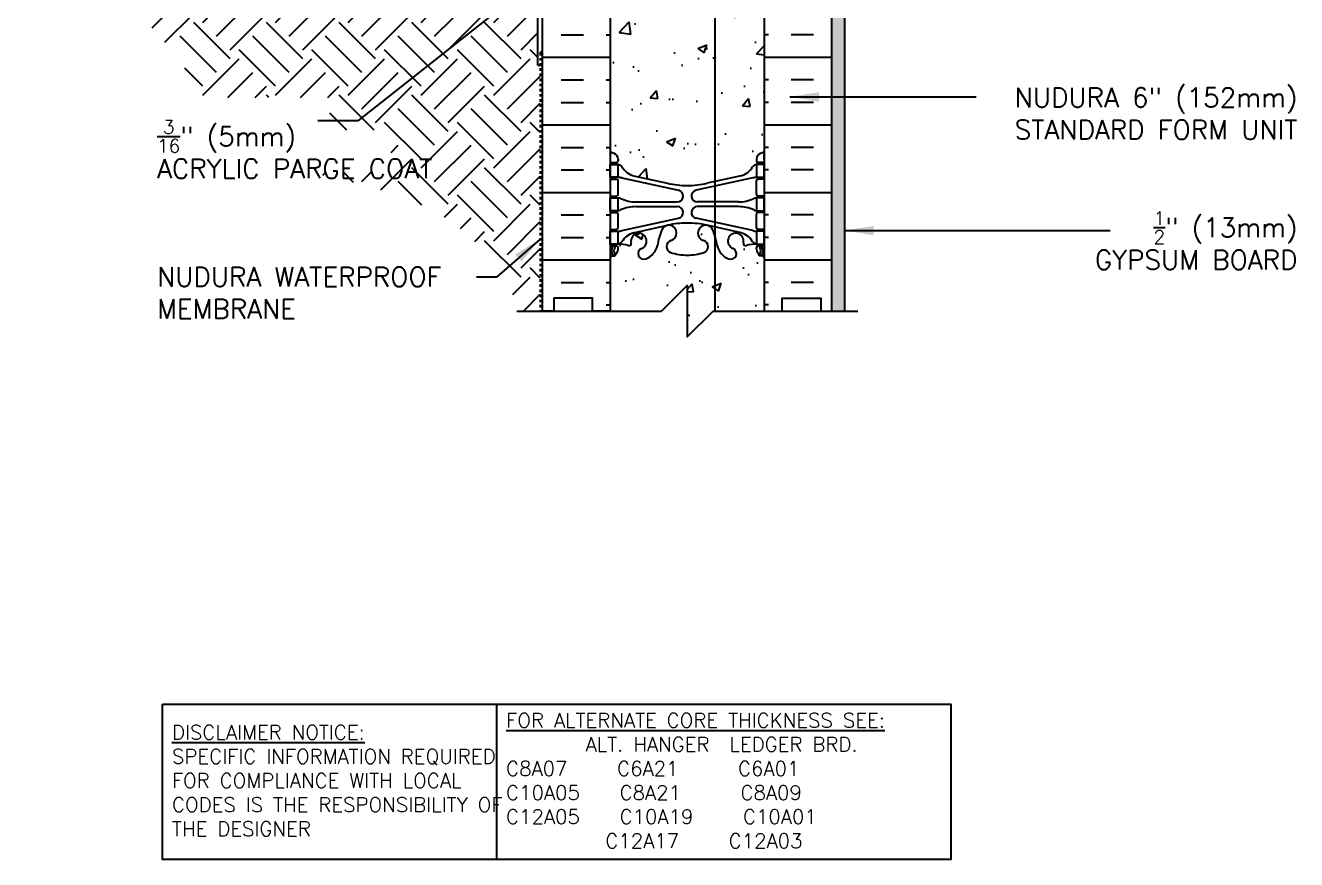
# Model space of a CAD drawing. Header units: inches. Extents: x 79.7 to 136.1, y 76 to 143.3.
# Drawn here: x 79.73 to 129.15, y 75.99 to 108.43 of the extents above; entities that cross this region are included whole.
import ezdxf

# ---------------------------------------------------------------- set-up
doc = ezdxf.new("R2010")
doc.units = ezdxf.units.IN
doc.header["$LTSCALE"] = 0.5
doc.header["$MEASUREMENT"] = 0
doc.linetypes.add('DASHED2', pattern=[0.375, 0.25, -0.125])
doc.linetypes.add('DASHEDX2', pattern=[1.5, 1, -0.5])
for name, color, linetype in [('HATCH', 12, 'Continuous'), ('line25', 2, 'Continuous'), ('LINE3', 3, 'Continuous'), ('LINE50', 5, 'Continuous'), ('LINE9', 9, 'Continuous'), ('TEXT', 4, 'Continuous'), ('Web_Edge', 9, 'Continuous')]:
    doc.layers.add(name, color=color, linetype=linetype)
doc.styles.add('DIM', font='romans.shx', dxfattribs={"width": 0.7})
doc.styles.add('ROMANS', font='romans.shx', dxfattribs={"height": 0.75})
doc.styles.get("Standard").update_dxf_attribs({"font": 'romans.shx', "height": 0.75})
doc.dimstyles.new('ext_12', dxfattribs={"dimscale": 12, "dimtxt": 0.09375, "dimasz": 0.09375, "dimexe": 0.09375, "dimexo": 0.0625, "dimgap": 0.0625, "dimtad": 1, "dimdec": 1, "dimzin": 3, "dimdsep": 46, "dimlunit": 4, "dimtxsty": 'DIM', "dimcen": 0.09, "dimdle": 0.09375, "dimclrt": 4, "dimadec": 0, "dimazin": 0, "dimtfac": 1, "dimtdec": 1, "dimtmove": 2, "dimatfit": 3, "dimfxl": 1, "dimfrac": 2, "dimtolj": 1, "dimtzin": 0, "dimarcsym": 0})

msp = doc.modelspace()

# ---------------------------------------------------------------- hatches: boundary and pattern name
at = {"layer": 'HATCH'}
h = msp.add_hatch(dxfattribs=at)
h.set_pattern_fill('AR-CONC', color=256, scale=0.5)
h.paths.add_polyline_path([(108.461, 142.32), (107.917, 142.32), (107.944, 142.173), (107.645, 142.199), (107.748, 142.32), (106.461, 142.32), (105.461, 141.32), (105.461, 140.38, 0.196927), (105.293, 140.272, 0.520567), (104.9, 140.272, 0.520567), (104.769, 140.272, 0.520567), (104.127, 140.272, 0.244698), (103.956, 140.361), (103.956, 138.454), (104.693, 138.293, 0.057795), (105.461, 138.203, 0.057795), (106.229, 138.293), (107.551, 138.583, 0.196323), (108, 138.929, -0.188973), (108.156, 139.024), (108.261, 139.024), (108.261, 139.094), (108.214, 139.094, -0.414214), (108.151, 139.157), (108.151, 139.224, -0.317837), (108.318, 139.46, 0.082415), (108.461, 139.539)])
h.paths.add_polyline_path([(103.956, 140.361, 0.244698), (103.786, 140.272, 0.520567), (103.38, 140.272, 0.520567), (102.829, 140.272, 0.520567), (102.698, 140.39, 0.448264), (102.461, 140.418), (102.461, 139.539, 0.082415), (102.604, 139.46, -0.317837), (102.771, 139.224), (102.771, 139.157, -0.414214), (102.709, 139.094), (102.661, 139.094), (102.661, 139.024), (102.766, 139.024, -0.188973), (102.922, 138.929, 0.196323), (103.371, 138.583), (103.956, 138.454)])
h.paths.add_polyline_path([(103.956, 135.401, -0.038735), (103.853, 135.35, -1), (103.689, 135.759, 2.182095), (103.279, 135.972, -0.601435), (103.16, 135.867, 0.10046), (102.766, 135.924), (102.661, 135.924), (102.661, 135.854), (102.709, 135.854, -0.414214), (102.771, 135.792), (102.771, 135.724, -0.249069), (102.661, 135.517), (102.661, 135.475), (102.571, 135.475, 0.064398), (102.461, 135.409), (102.461, 133.604), (102.787, 133.729), (102.685, 133.426), (102.461, 133.577), (102.461, 133.32), (102.461, 131.231, 0.064398), (102.571, 131.165), (102.661, 131.165), (102.661, 131.124, -0.249069), (102.771, 130.916), (102.771, 130.849, -0.414214), (102.709, 130.786), (102.661, 130.786), (102.661, 130.716), (102.766, 130.716, 0.10046), (103.16, 130.774, -0.601435), (103.279, 130.669, 2.182095), (103.689, 130.882, -1), (103.853, 131.29, -0.038735), (103.956, 131.239)])
h.paths.add_polyline_path([(106.534, 136.254, 0.02034), (106.455, 136.485, 0.223253), (106.255, 136.65), (106.235, 136.654, 0.955472), (106.097, 136.061, -0.735593), (106.11, 135.603, -0.082755), (105.461, 135.495, -0.082755), (104.812, 135.603, -0.735593), (104.825, 136.061, 0.955472), (104.687, 136.654), (104.667, 136.65, 0.223253), (104.467, 136.485, 0.053157), (104.301, 135.871, -0.203716), (103.956, 135.401), (103.956, 131.239, -0.203716), (104.301, 130.769, 0.053157), (104.467, 130.155, 0.223253), (104.667, 129.99), (104.687, 129.986, 0.955472), (104.825, 130.58, -0.735593), (104.812, 131.038, -0.082755), (105.461, 131.146, -0.082755), (106.11, 131.038, -0.735593), (106.097, 130.58, 0.955472), (106.235, 129.986), (106.255, 129.99, 0.223253), (106.455, 130.155, 0.02034), (106.534, 130.386)])
h.paths.add_polyline_path([(105.745, 134.964), (105.688, 135.278), (105.447, 134.99)], flags=16)
h.paths.add_polyline_path([(106.367, 130.286, -1), (105.992, 130.286, -1)], flags=16)
h.paths.add_polyline_path([(108.461, 133.32), (108.461, 135.409, 0.064398), (108.351, 135.475), (108.261, 135.475), (108.261, 135.517, -0.249069), (108.151, 135.724), (108.151, 135.792, -0.414214), (108.214, 135.854), (108.261, 135.854), (108.261, 135.924), (108.156, 135.924, 0.10046), (107.762, 135.867, -0.601435), (107.643, 135.972, 2.182095), (107.233, 135.759, -1), (107.069, 135.35, -0.24438), (106.621, 135.871, 0.032781), (106.534, 136.254), (106.534, 130.386, 0.032781), (106.621, 130.769, -0.24438), (107.069, 131.29, -1), (107.233, 130.882, 2.182095), (107.643, 130.669, -0.601435), (107.762, 130.774, 0.10046), (108.156, 130.716), (108.261, 130.716), (108.261, 130.786), (108.214, 130.786, -0.414214), (108.151, 130.849), (108.151, 130.916, -0.249069), (108.261, 131.124), (108.261, 131.165), (108.351, 131.165, 0.064398), (108.461, 131.231)])
h.paths.add_polyline_path([(106.636, 135.207), (106.988, 135.342), (106.886, 135.039)], flags=16)
h.paths.add_polyline_path([(106.534, 128.281), (106.229, 128.348, 0.057795), (105.461, 128.437, 0.057795), (104.693, 128.348), (103.956, 128.186), (103.956, 120.454), (104.693, 120.293, 0.057795), (105.461, 120.203, 0.057795), (106.229, 120.293), (106.534, 120.359), (106.534, 121.12), (106.376, 121.12), (106.376, 121.683), (106.189, 121.87), (105.939, 121.87), (105.751, 121.683), (105.751, 121.12), (105.355, 121.12), (105.001, 121.474), (105.001, 126.767), (105.355, 127.12), (105.751, 127.12), (105.751, 126.558), (105.939, 126.37), (106.189, 126.37), (106.376, 126.558), (106.376, 127.12), (106.534, 127.12)])
h.paths.add_polyline_path([(108.151, 127.416), (108.151, 127.484, -0.414214), (108.214, 127.546), (108.261, 127.546), (108.261, 127.616), (108.156, 127.616, -0.188973), (108, 127.711, 0.196323), (107.551, 128.058), (106.534, 128.281), (106.534, 127.12), (107.001, 127.12), (107.001, 126.558), (107.189, 126.37), (107.439, 126.37), (107.626, 126.558), (107.626, 127.12), (108.436, 127.12, 0.066668), (108.318, 127.181, -0.317837)])
h.paths.add_polyline_path([(103.956, 128.186), (103.371, 128.058, 0.196323), (102.922, 127.711, -0.188973), (102.766, 127.616), (102.661, 127.616), (102.661, 127.546), (102.709, 127.546, -0.414214), (102.771, 127.484), (102.771, 127.416, -0.317837), (102.604, 127.181, 0.082415), (102.461, 127.102), (102.461, 121.539, 0.082415), (102.604, 121.46, -0.317837), (102.771, 121.224), (102.771, 121.157, -0.414214), (102.709, 121.094), (102.661, 121.094), (102.661, 121.024), (102.766, 121.024, -0.188973), (102.922, 120.929, 0.196323), (103.371, 120.583), (103.956, 120.454)])
h.paths.add_polyline_path([(108, 120.929, -0.188973), (108.156, 121.024), (108.261, 121.024), (108.261, 121.094), (108.214, 121.094, -0.242214), (108.163, 121.12), (107.626, 121.12), (107.626, 121.683), (107.439, 121.87), (107.189, 121.87), (107.001, 121.683), (107.001, 121.12), (106.534, 121.12), (106.534, 120.359), (107.551, 120.583, 0.196323)])
h.paths.add_polyline_path([(106.534, 118.254, 0.02034), (106.455, 118.485, 0.223253), (106.255, 118.65), (106.235, 118.654, 0.955472), (106.097, 118.061, -0.735593), (106.11, 117.603, -0.082755), (105.461, 117.495, -0.082755), (104.812, 117.603, -0.735593), (104.825, 118.061, 0.955472), (104.687, 118.654), (104.667, 118.65, 0.223253), (104.467, 118.485, 0.053157), (104.301, 117.871, -0.24438), (103.853, 117.35, -1), (103.689, 117.759, 2.182095), (103.279, 117.972, -0.601435), (103.16, 117.867, 0.10046), (102.766, 117.924), (102.661, 117.924), (102.661, 117.854), (102.709, 117.854, -0.414214), (102.771, 117.792), (102.771, 117.724, -0.249069), (102.661, 117.517), (102.661, 117.475), (102.571, 117.475, 0.064398), (102.461, 117.409), (102.461, 115.32), (102.461, 113.231, 0.064398), (102.571, 113.165), (102.661, 113.165), (102.661, 113.124, -0.249069), (102.771, 112.916), (102.771, 112.849, -0.414214), (102.709, 112.786), (102.661, 112.786), (102.661, 112.716), (102.766, 112.716, 0.10046), (103.16, 112.774, -0.601435), (103.279, 112.669, 2.182095), (103.689, 112.882, -1), (103.853, 113.29, -0.24438), (104.301, 112.769, 0.053157), (104.467, 112.155, 0.223253), (104.667, 111.99), (104.687, 111.986, 0.955472), (104.825, 112.58, -0.735593), (104.812, 113.038, -0.082755), (105.461, 113.146, -0.082755), (106.11, 113.038, -0.735593), (106.097, 112.58, 0.955472), (106.235, 111.986), (106.255, 111.99, 0.223253), (106.455, 112.155, 0.02034), (106.534, 112.386)])
h.paths.add_polyline_path([(106.367, 112.286, -1), (105.992, 112.286, -1)], flags=16)
h.paths.add_polyline_path([(108.461, 115.32), (108.461, 117.409, 0.064398), (108.351, 117.475), (108.261, 117.475), (108.261, 117.517, -0.249069), (108.151, 117.724), (108.151, 117.792, -0.414214), (108.214, 117.854), (108.261, 117.854), (108.261, 117.924), (108.156, 117.924, 0.10046), (107.762, 117.867, -0.601435), (107.643, 117.972, 2.182095), (107.233, 117.759, -1), (107.069, 117.35, -0.24438), (106.621, 117.871, 0.032781), (106.534, 118.254), (106.534, 112.386, 0.032781), (106.621, 112.769, -0.24438), (107.069, 113.29, -1), (107.233, 112.882, 2.182095), (107.643, 112.669, -0.601435), (107.762, 112.774, 0.10046), (108.156, 112.716), (108.261, 112.716), (108.261, 112.786), (108.214, 112.786, -0.414214), (108.151, 112.849), (108.151, 112.916, -0.249069), (108.261, 113.124), (108.261, 113.165), (108.351, 113.165, 0.064398), (108.461, 113.231)])
h.paths.add_polyline_path([(106.534, 110.281), (106.229, 110.348, 0.057795), (105.461, 110.437, 0.057795), (104.693, 110.348), (103.371, 110.058, 0.196323), (102.922, 109.711, -0.188973), (102.766, 109.616), (102.661, 109.616), (102.661, 109.546), (102.709, 109.546, -0.414214), (102.771, 109.484), (102.771, 109.416, -0.317837), (102.604, 109.181, 0.082415), (102.461, 109.102), (102.461, 103.539, 0.082415), (102.604, 103.46, -0.317837), (102.771, 103.224), (102.771, 103.157, -0.414214), (102.709, 103.094), (102.661, 103.094), (102.661, 103.024), (102.766, 103.024, -0.188973), (102.922, 102.929, 0.196323), (103.371, 102.583), (104.693, 102.293, 0.057795), (105.461, 102.203, 0.057795), (106.229, 102.293), (106.534, 102.359)])
h.paths.add_polyline_path([(108.461, 109.102, 0.082415), (108.318, 109.181, -0.317837), (108.151, 109.416), (108.151, 109.484, -0.414214), (108.214, 109.546), (108.261, 109.546), (108.261, 109.616), (108.156, 109.616, -0.188973), (108, 109.711, 0.196323), (107.551, 110.058), (106.534, 110.281), (106.534, 102.359), (107.551, 102.583, 0.196323), (108, 102.929, -0.188973), (108.156, 103.024), (108.261, 103.024), (108.261, 103.094), (108.214, 103.094, -0.414214), (108.151, 103.157), (108.151, 103.224, -0.317837), (108.318, 103.46, 0.082415), (108.461, 103.539)])
h.paths.add_polyline_path([(106.534, 100.254, 0.02034), (106.455, 100.485, 0.223253), (106.255, 100.65), (106.235, 100.654, 0.955472), (106.097, 100.061, -0.735593), (106.11, 99.603, -0.082755), (105.461, 99.495, -0.082755), (104.812, 99.603, -0.735593), (104.825, 100.061, 0.955472), (104.687, 100.654), (104.667, 100.65, 0.223253), (104.467, 100.485, 0.053157), (104.301, 99.871, -0.24438), (103.853, 99.35, -1), (103.689, 99.759, 2.182095), (103.279, 99.972, -0.601435), (103.16, 99.867, 0.10046), (102.766, 99.924), (102.661, 99.924), (102.661, 99.854), (102.709, 99.854, -0.414214), (102.771, 99.792), (102.771, 99.724, -0.249069), (102.661, 99.517), (102.661, 99.475), (102.571, 99.475, 0.064398), (102.461, 99.409), (102.461, 97.32), (104.461, 97.32), (105.461, 98.32), (105.461, 96.32), (106.461, 97.32), (106.534, 97.32)])
h.paths.add_polyline_path([(108.461, 99.409, 0.064398), (108.351, 99.475), (108.261, 99.475), (108.261, 99.517, -0.249069), (108.151, 99.724), (108.151, 99.792, -0.414214), (108.214, 99.854), (108.261, 99.854), (108.261, 99.924), (108.156, 99.924, 0.10046), (107.762, 99.867, -0.601435), (107.643, 99.972, 2.182095), (107.233, 99.759, -1), (107.069, 99.35, -0.24438), (106.621, 99.871, 0.032781), (106.534, 100.254), (106.534, 97.32), (108.461, 97.32)])
h = msp.add_hatch(dxfattribs=at)
h.set_pattern_fill('AR-SAND', color=256, scale=0.25, style=0)
h.paths.add_polyline_path([(111.586, 119.87), (111.086, 119.87), (111.086, 115.32), (111.086, 97.32), (111.586, 97.32)])
h = msp.add_hatch(dxfattribs=at)
h.set_pattern_fill('INSUL', color=256, scale=7, style=0)
h.set_pattern_definition([(0, (-2823.7005, -299.6892), (0, 2.625), []), (0, (-2823.7005, -298.8142), (0, 2.625), [0.875, -0.875]), (0, (-2823.7005, -297.9392), (0, 2.625), [0.875, -0.875])])
h.paths.add_polyline_path([(99.836, 97.32), (100.274, 97.32), (100.274, 97.82), (101.774, 97.82), (101.774, 97.32), (102.461, 97.32), (102.461, 115.32), (101.774, 115.32), (101.774, 115.82), (100.274, 115.82), (100.274, 115.32), (99.836, 115.32)])
h = msp.add_hatch(dxfattribs=at)
h.set_pattern_fill('INSUL', color=256, scale=7, style=0)
h.set_pattern_definition([(180, (3034.6227, -299.6892), (0, 2.625), []), (180, (3034.6227, -298.8142), (0, 2.625), [0.875, -0.875]), (180, (3034.6227, -297.9392), (0, 2.625), [0.875, -0.875])])
h.paths.add_polyline_path([(111.086, 97.32), (110.649, 97.32), (110.649, 97.82), (109.149, 97.82), (109.149, 97.32), (108.461, 97.32), (108.461, 115.32), (109.149, 115.32), (109.149, 115.82), (110.649, 115.82), (110.649, 115.32), (111.086, 115.32)])
h = msp.add_hatch(dxfattribs=at)
h.set_pattern_fill('EARTH', color=256, scale=8, angle=45, style=0)
edge = h.paths.add_edge_path()
edge.add_spline(control_points=[(90.718, 102.729), (93.737, 102.094), (96.379, 101.268), (97.917, 99.173), (98.305, 98.561)], knot_values=[15.477298, 15.477298, 15.477298, 15.477298, 21.162657, 23.307813, 23.307813, 23.307813, 23.307813], degree=3, periodic=0)
edge.add_line((98.305, 98.561), (99.086, 97.32))
edge.add_line((99.086, 97.32), (99.742, 97.32))
edge.add_line((99.742, 97.32), (99.742, 106.879))
edge.add_line((99.742, 106.879), (99.649, 106.879))
edge.add_line((99.649, 106.879), (99.649, 112.32))
edge.add_line((99.649, 112.32), (79.727, 111.972))
edge.add_spline(control_points=[(79.727, 111.972), (80.845, 111.31), (83.12, 109.962), (85.34, 107.713), (86.337, 106.147), (86.63, 105.624)], knot_values=[0, 0, 0, 0, 3.887421, 7.907558, 9.371794, 9.371794, 9.371794, 9.371794], degree=3, periodic=0)
edge.add_line((86.63, 105.624), (91.564, 105.624))
edge.add_line((91.564, 105.624), (91.564, 104.355))
edge.add_line((91.564, 104.355), (93.947, 104.355))
edge.add_line((93.947, 104.355), (93.947, 102.729))
edge.add_line((93.947, 102.729), (90.718, 102.729))

# ---------------------------------------------------------------- linework, layer by layer
at = {"layer": 'line25'}
for p, q in [((102.461, 115.32), (102.461, 97.32)), ((108.461, 97.32), (108.461, 115.32))]:
    msp.add_line(p, q, dxfattribs=at)
at = {"layer": 'LINE3'}
msp.add_line((106.534, 121.12), (106.534, 97.32), dxfattribs=at)
at = {"layer": 'LINE50'}
for p, q in [((99.836, 97.32), (99.836, 115.32)), ((111.086, 97.32), (111.086, 115.32))]:
    msp.add_line(p, q, dxfattribs=at)
for points in [[(102.461, 97.32), (101.774, 97.32), (101.774, 97.82), (100.274, 97.82), (100.274, 97.32), (99.836, 97.32)], [(108.461, 97.32), (109.149, 97.32), (109.149, 97.82), (110.649, 97.82), (110.649, 97.32), (111.086, 97.32)]]:
    msp.add_lwpolyline(points, dxfattribs=at)
at = {"layer": 'LINE9'}
for p, q in [((111.586, 97.32), (111.586, 119.87)), ((99.649, 106.879), (99.649, 118.879)), ((99.649, 106.879), (99.836, 106.879))]:
    msp.add_line(p, q, dxfattribs=at)
at = {"layer": 'LINE9', "linetype": 'DASHED2'}
msp.add_line((99.742, 107.361), (99.836, 107.455), dxfattribs=at)
at = {"layer": 'LINE9', "linetype": 'DASHEDX2', "ltscale": 0.1}
msp.add_line((99.742, 107.361), (99.742, 97.32), dxfattribs=at)
at = {"layer": 'LINE9'}
msp.add_lwpolyline([(98.836, 97.32), (104.461, 97.32), (105.461, 98.32), (105.461, 96.32), (106.461, 97.32), (112.086, 97.32)], dxfattribs=at)
at = {"layer": 'TEXT'}
msp.add_lwpolyline([(85.058, 82.031), (98.042, 82.031), (98.042, 75.993), (85.058, 75.993)], close=True, dxfattribs=at)
msp.add_lwpolyline([(98.042, 82.031), (115.702, 82.031), (115.702, 75.993), (98.042, 75.993)], dxfattribs=at)
at = {"layer": 'Web_Edge'}
for p, q in [((102.471, 103.214), (102.471, 103.4)), ((108.451, 103.214), (108.451, 103.4)), ((102.461, 103.094), (102.709, 103.094)), ((102.571, 103.024), (102.571, 103.094)), ((102.661, 103.024), (102.661, 103.094)), ((102.771, 103.224), (102.771, 103.157)), ((108.151, 103.224), (108.151, 103.157)), ((108.461, 103.094), (108.214, 103.094)), ((108.261, 103.024), (108.261, 103.094)), ((108.351, 103.024), (108.351, 103.094)), ((102.461, 102.454), (102.709, 102.454)), ((102.571, 102.454), (102.571, 102.524)), ((102.661, 102.454), (102.661, 102.524)), ((102.771, 101.857), (102.771, 102.392)), ((102.91, 102.5), (105.121, 102.019)), ((103.371, 102.583), (104.693, 102.293)), ((108.012, 102.5), (105.801, 102.019)), ((107.551, 102.583), (106.229, 102.293)), ((108.151, 101.857), (108.151, 102.392)), ((108.461, 102.454), (108.214, 102.454)), ((108.261, 102.454), (108.261, 102.524)), ((108.351, 102.454), (108.351, 102.524)), ((102.461, 101.794), (102.709, 101.794)), ((102.571, 101.724), (102.571, 101.794)), ((102.661, 101.724), (102.661, 101.794)), ((103.476, 101.564), (105.072, 101.564)), ((103.476, 101.384), (105.072, 101.384)), ((107.446, 101.564), (105.85, 101.564)), ((107.446, 101.384), (105.85, 101.384)), ((108.461, 101.794), (108.214, 101.794)), ((108.261, 101.724), (108.261, 101.794)), ((108.351, 101.724), (108.351, 101.794)), ((102.461, 101.154), (102.709, 101.154)), ((102.571, 101.154), (102.571, 101.224)), ((102.661, 101.154), (102.661, 101.224)), ((102.771, 100.557), (102.771, 101.092)), ((102.91, 100.448), (105.121, 100.929)), ((108.012, 100.448), (105.801, 100.929)), ((108.151, 100.557), (108.151, 101.092)), ((108.461, 101.154), (108.214, 101.154)), ((108.261, 101.154), (108.261, 101.224)), ((108.351, 101.154), (108.351, 101.224)), ((102.461, 100.494), (102.709, 100.494)), ((102.571, 100.424), (102.571, 100.494)), ((102.661, 100.424), (102.661, 100.494)), ((103.371, 100.365), (104.693, 100.656)), ((107.551, 100.365), (106.229, 100.656)), ((108.461, 100.494), (108.214, 100.494)), ((108.261, 100.424), (108.261, 100.494)), ((108.351, 100.424), (108.351, 100.494)), ((102.461, 99.854), (102.709, 99.854)), ((102.571, 99.854), (102.571, 99.924)), ((102.661, 99.854), (102.661, 99.924)), ((108.461, 99.854), (108.214, 99.854)), ((108.261, 99.854), (108.261, 99.924)), ((108.351, 99.854), (108.351, 99.924)), ((102.461, 99.754), (102.503, 99.754)), ((102.571, 99.475), (102.661, 99.475)), ((102.661, 99.475), (102.661, 99.517)), ((102.771, 99.724), (102.771, 99.792)), ((108.151, 99.724), (108.151, 99.792)), ((108.261, 99.475), (108.261, 99.517)), ((108.351, 99.475), (108.261, 99.475)), ((108.461, 99.754), (108.419, 99.754))]:
    msp.add_line(p, q, dxfattribs=at)
for points in [[(102.466, 103.024), (102.766, 103.024), (102.766, 102.524), (102.466, 102.524)], [(108.456, 103.024), (108.156, 103.024), (108.156, 102.524), (108.456, 102.524)], [(102.466, 101.724), (102.766, 101.724), (102.766, 101.224), (102.466, 101.224)], [(108.456, 101.724), (108.156, 101.724), (108.156, 101.224), (108.456, 101.224)], [(102.466, 100.424), (102.766, 100.424), (102.766, 99.924), (102.466, 99.924)], [(108.456, 100.424), (108.156, 100.424), (108.156, 99.924), (108.456, 99.924)]]:
    msp.add_lwpolyline(points, close=True, dxfattribs=at)
for centre, radius, start, end in [((102.771, 103.931), 0.5, 231.6833, 250.5288), ((102.771, 103.931), 0.6, 238.8907, 238.927), ((102.451, 103.4), 0.02, 360, 58.927), ((102.521, 103.224), 0.25, 0, 70.5288), ((108.401, 103.224), 0.25, 109.4712, 180), ((108.151, 103.931), 0.5, 289.4712, 308.3167), ((108.471, 103.4), 0.02, 121.073, 180), ((108.151, 103.931), 0.6, 301.073, 301.1093), ((102.451, 103.214), 0.02, 299.988, 360), ((102.709, 103.157), 0.0625, 270, 0), ((102.723, 102.778), 0.25, 37.2777, 80.0823), ((103.57, 103.306), 0.75, 210.155, 254.5838), ((107.352, 103.306), 0.75, 285.4162, 329.845), ((108.199, 102.778), 0.25, 99.9177, 142.7223), ((108.214, 103.157), 0.0625, 180, 270), ((108.471, 103.214), 0.02, 180, 240.012), ((102.709, 102.392), 0.0625, 0, 90), ((102.675, 101.528), 1, 76.4291, 84.7991), ((108.247, 101.528), 1, 95.2009, 103.5709), ((108.214, 102.392), 0.0625, 90, 180), ((102.709, 101.857), 0.0625, 270, 0), ((105.461, 105.56), 3.356, 256.7692, 270), ((105.072, 101.794), 0.23, 270, 77.6055), ((105.461, 105.56), 3.356, 270, 283.2308), ((105.85, 101.794), 0.23, 102.3945, 270), ((108.214, 101.857), 0.0625, 180, 270), ((102.762, 101.505), 0.219, 60.4937, 88.92), ((102.762, 101.505), 0.219, 60.4937, 88.92), ((103.506, 103.164), 1.6, 246.5673, 268.9203), ((103.506, 103.164), 1.6, 246.5673, 268.9203), ((103.506, 99.784), 1.6, 91.0797, 113.4327), ((105.072, 101.154), 0.23, 282.3945, 90), ((105.85, 101.154), 0.23, 90, 257.6055), ((107.416, 103.164), 1.6, 271.0797, 293.4327), ((107.416, 103.164), 1.6, 271.0797, 293.4327), ((107.416, 99.784), 1.6, 66.5673, 88.9203), ((108.16, 101.505), 0.219, 91.08, 119.5063), ((108.16, 101.505), 0.219, 91.08, 119.5063), ((102.709, 101.092), 0.0625, 0, 90), ((102.762, 101.443), 0.219, 271.08, 299.5063), ((108.16, 101.443), 0.219, 240.4937, 268.92), ((108.214, 101.092), 0.0625, 90, 180), ((102.709, 100.557), 0.0625, 270, 0), ((102.675, 101.42), 1, 275.2009, 283.5709), ((103.57, 99.642), 0.75, 105.4162, 149.845), ((103.576, 100.042), 0.305, 291.8037, 193.3205), ((107.264, 99.4), 3, 158.8016, 170.9727), ((104.743, 100.355), 0.305, 285.7253, 154.6218), ((105.461, 97.389), 3.356, 90, 103.2308), ((105.461, 97.389), 3.356, 76.7692, 90), ((106.18, 100.355), 0.305, 25.3782, 254.2747), ((103.658, 99.4), 3, 9.0273, 21.1984), ((107.346, 100.042), 0.305, 346.6795, 248.1963), ((107.352, 99.642), 0.75, 30.155, 74.5838), ((108.247, 101.42), 1, 256.4291, 264.7991), ((108.214, 100.557), 0.0625, 180, 270), ((102.765, 99.67), 0.25, 137.5391, 219.8855), ((102.614, 99.808), 0.045, 317.5391, 137.5391), ((102.709, 99.792), 0.0625, 360, 90), ((102.723, 100.17), 0.25, 279.9177, 322.7223), ((102.822, 98.926), 1, 70.0933, 93.2121), ((103.192, 99.951), 0.09, 251.1349, 13.3205), ((103.576, 100.042), 0.745, 291.8037, 346.7348), ((104.89, 99.83), 0.24, 105.7253, 251.077), ((106.032, 99.83), 0.24, 288.923, 74.2747), ((107.346, 100.042), 0.745, 193.2652, 248.1963), ((107.73, 99.951), 0.09, 166.6795, 288.8651), ((108.1, 98.926), 1, 86.7879, 109.9067), ((108.199, 100.17), 0.25, 217.2777, 260.0823), ((108.214, 99.792), 0.0625, 90, 180), ((108.309, 99.808), 0.045, 42.4609, 222.4609), ((108.157, 99.67), 0.25, 320.1145, 42.4609), ((102.771, 99.017), 0.6, 114.9252, 121.1093), ((102.771, 99.017), 0.5, 109.4712, 128.3167), ((102.503, 99.734), 0.02, 345.8459, 90), ((102.51, 99.579), 0.02, 294.9252, 19.2084), ((102.607, 99.539), 0.045, 218.552, 40.8121), ((102.521, 99.724), 0.25, 289.4712, 360), ((102.765, 99.67), 0.16, 137.5391, 219.9999), ((103.771, 99.555), 0.22, 111.8037, 291.8037), ((105.461, 101.495), 2, 251.077, 270), ((105.461, 101.495), 2, 270, 288.923), ((107.151, 99.555), 0.22, 248.1963, 68.1963), ((108.401, 99.724), 0.25, 180, 250.5288), ((108.315, 99.539), 0.045, 139.1879, 321.448), ((108.157, 99.67), 0.16, 320.0001, 42.4609), ((108.151, 99.017), 0.5, 51.6833, 70.5288), ((108.412, 99.579), 0.02, 160.7916, 245.0748), ((108.419, 99.734), 0.02, 90, 194.1541), ((108.151, 99.017), 0.6, 58.8907, 65.0748)]:
    msp.add_arc(centre, radius, start, end, dxfattribs=at)

# ---------------------------------------------------------------- texts
at = {"layer": 'TEXT', "char_height": 0.75, "style": 'ROMANS'}
for s, insert, width, attachment_point in [('\\A1;{\\H1x;NUDURA 6" (152mm) STANDARD FORM UNIT}', (129.183, 105), 14.69725, 6), ('\\A1;{\\H0.7x;\\S3/16;}" (5mm) \\PACRYLIC PARGE COAT', (84.845, 103.613), 11.74859, 4), ('\\A1;{\\H0.7x;\\S1/2;}" (13mm) GYPSUM BOARD', (129.183, 100.069), 9.12398, 6), ('\\A1;NUDURA WATERPROOF MEMBRANE', (84.845, 98.031), 12.78313, 4)]:
    msp.add_mtext(s, dxfattribs=dict(at, insert=insert, width=width, attachment_point=attachment_point))
at = {"layer": 'TEXT', "char_height": 0.5625, "attachment_point": 4}
for s, insert, width in [('{\\LFOR ALTERNATE CORE THICKNESS SEE:\\P}        ALT. HANGER  LEDGER BRD.\\PC8A07     C6A21      C6A01     \\PC10A05    C8A21      C8A09\\PC12A05    C10A19     C10A01\\P          C12A17     C12A03', (98.417, 79.065), 23.33295), ('{\\LDISCLAIMER NOTICE:}\\PSPECIFIC INFORMATION REQUIRED FOR COMPLIANCE WITH LOCAL CODES IS THE RESPONSIBILITY OF THE DESIGNER', (85.425, 79.065), 14.00235)]:
    msp.add_mtext(s, dxfattribs=dict(at, insert=insert, width=width))

# ---------------------------------------------------------------- leaders
at = {"layer": 'TEXT'}
for points, override in [([(99.649, 110.253), (92.654, 104.72), (91.092, 104.72)], {"dimgap": 0.0625, "dimtad": 0}), ([(109.453, 105.648), (113.921, 105.648), (116.698, 105.648)], {"dimtad": 0}), ([(111.586, 100.449), (116.352, 100.449), (121.905, 100.449)], {"dimtad": 0}), ([(99.742, 100.121), (98.042, 98.642), (97.266, 98.642)], {"dimgap": 0.0625, "dimtad": 0})]:
    msp.add_leader(points, dimstyle='ext_12', override=override, dxfattribs=at)

doc.saveas('drawing.dxf')
